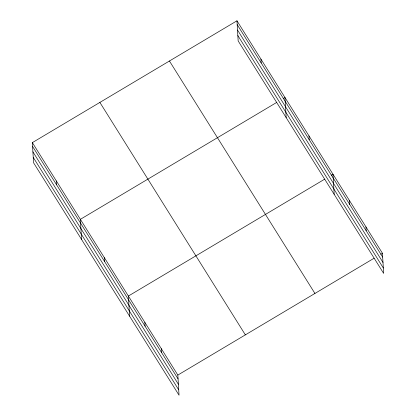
<?xml version="1.0" encoding="UTF-8"?>
<svg xmlns="http://www.w3.org/2000/svg" width="416" height="416" viewBox="0 0 416 416"><rect width="100%" height="100%" fill="white"/><g stroke="black" fill="none" stroke-linecap="round" stroke-linejoin="round"><path stroke-width="0.62" d="M32.36 142.62L177.84 375.071L179.036 395.2L33.556 162.744L32.36 142.62L236.964 20.8L382.444 253.256L383.64 273.38L238.16 40.929L236.964 20.8M276.671 102.45L80.366 219.331L81.562 239.455M283.312 98.498L284.976 97.51L286.172 117.634M324.683 179.161L128.378 296.041L129.574 316.165M331.323 175.209L332.982 174.221L334.178 194.345M177.84 375.071L374.145 258.196M380.786 254.244L382.444 253.256M237.193 24.643L382.673 257.098M237.51 30.02L382.996 262.47M237.843 35.552L383.323 268.008M169.442 61.001L314.928 293.452M99.876 102.419L245.362 334.875M32.588 146.463L178.069 378.919M32.906 151.835L178.386 384.29M33.233 157.373L178.719 389.828M365.96 226.907L366.189 230.755M349.471 200.564L349.7 204.407M308.979 135.866L309.208 139.708M260.967 59.155L261.196 62.998M161.351 348.728L161.58 352.57M144.862 322.384L145.09 326.227M104.369 257.686L104.598 261.529M56.363 180.976L56.592 184.818"/></g></svg>
